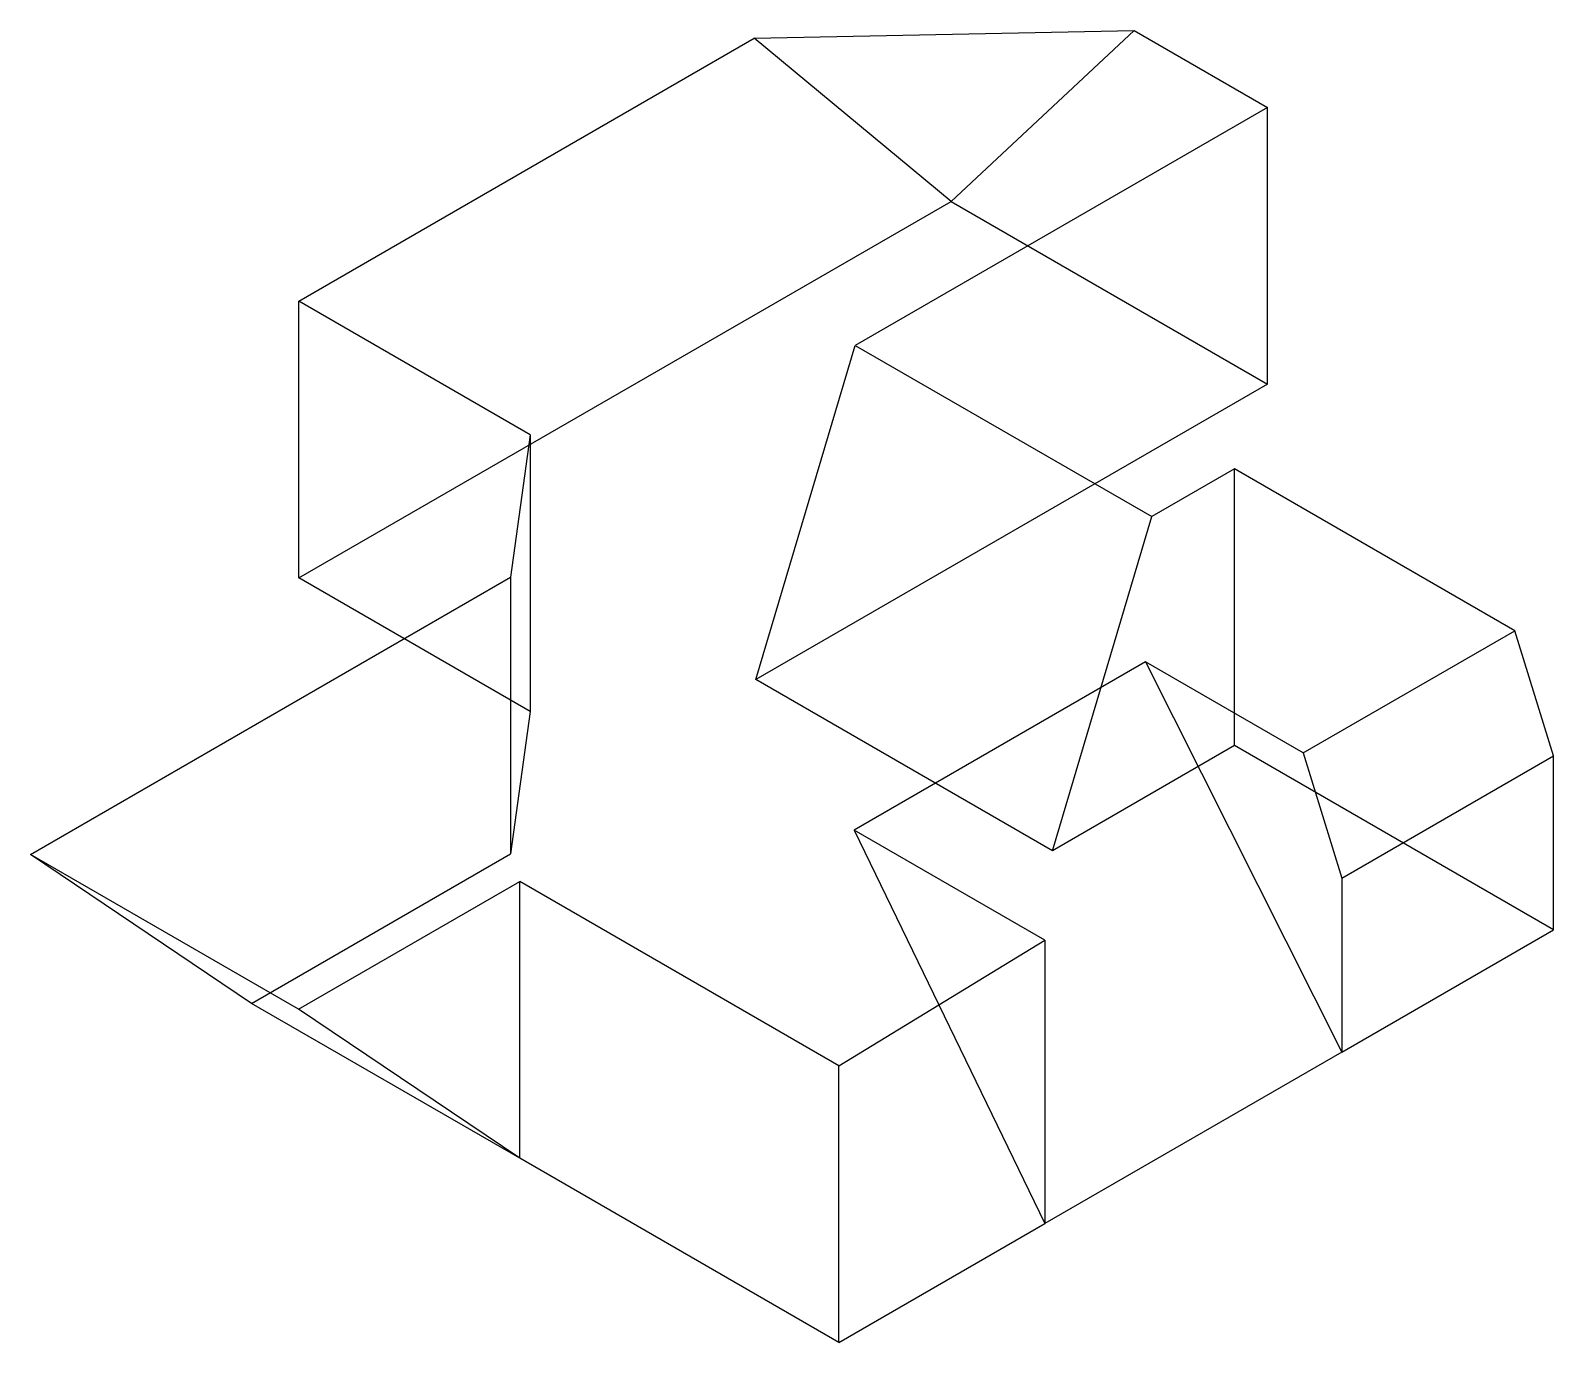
# Model space of a CAD drawing. Extents: x 14 to 368, y 67 to 372.
import ezdxf

# ---------------------------------------------------------------- set-up
doc = ezdxf.new("R2010")
doc.units = 0
doc.layers.get('0').update_dxf_attribs({"linetype": 'CONTINUOUS'})

msp = doc.modelspace()

# ---------------------------------------------------------------- linework, layer by layer
at = {"color": 7}
for p, q in [((182.645357, 369.723061), (270.895499, 371.53505)), ((270.895499, 371.53505), (228.339656, 331.823895)), ((270.895499, 371.53505), (301.839241, 353.669672)), ((76.865237, 308.65088), (182.645357, 369.723061)), ((228.339656, 331.823895), (182.645357, 369.723061)), ((301.839241, 353.669672), (206.075816, 298.380633)), ((301.839241, 289.38889), (301.839241, 353.669672)), ((76.865237, 244.370098), (228.339656, 331.823895)), ((228.339656, 331.823895), (301.839241, 289.38889)), ((76.865237, 244.370098), (76.865237, 308.65088)), ((130.588381, 277.633809), (76.865237, 308.65088)), ((183.021365, 220.789358), (206.075816, 298.380633)), ((206.075816, 298.380633), (274.958846, 258.610997)), ((301.839241, 289.38889), (183.021365, 220.789358)), ((130.588381, 277.633809), (126.012918, 244.541202)), ((130.588381, 277.633809), (130.588381, 213.353027)), ((294.173284, 269.704458), (274.958846, 258.610997)), ((294.173284, 205.423676), (294.173284, 269.704458)), ((359.277338, 232.116615), (294.173284, 269.704458)), ((251.904395, 181.019722), (274.958846, 258.610997)), ((14.494996, 180.156299), (126.012918, 244.541202)), ((130.588381, 213.353027), (76.865237, 244.370098)), ((126.012918, 244.541202), (126.012918, 180.26042)), ((310.110586, 203.730178), (359.277338, 232.116615)), ((368.299923, 203.050863), (359.277338, 232.116615)), ((273.501198, 224.866618), (205.81369, 185.787217)), ((310.110586, 203.730178), (273.501198, 224.866618)), ((273.501198, 224.866618), (319.133171, 134.240204)), ((251.904395, 181.019722), (183.021365, 220.789358)), ((130.588381, 213.353027), (126.012918, 180.26042)), ((294.173284, 205.423676), (251.904395, 181.019722)), ((368.299923, 162.626642), (294.173284, 205.423676)), ((310.110586, 203.730178), (319.133171, 174.664426)), ((319.133171, 174.664426), (368.299923, 203.050863)), ((368.299923, 162.626642), (368.299923, 203.050863)), ((250.123286, 160.20506), (205.81369, 185.787217)), ((205.81369, 185.787217), (250.123286, 94.397328)), ((76.783159, 144.194211), (14.494996, 180.156299)), ((65.864109, 145.533489), (14.494996, 180.156299)), ((65.864109, 145.533489), (126.012918, 180.26042)), ((76.783159, 144.194211), (128.152273, 173.852182)), ((128.152273, 109.571401), (128.152273, 173.852182)), ((202.278913, 131.055147), (128.152273, 173.852182)), ((319.133171, 174.664426), (319.133171, 134.240204)), ((202.278913, 131.055147), (250.123286, 160.20506)), ((250.123286, 160.20506), (250.123286, 94.397328)), ((319.133171, 134.240204), (368.299923, 162.626642)), ((128.152273, 109.571401), (65.864109, 145.533489)), ((128.152273, 109.571401), (76.783159, 144.194211)), ((202.278913, 66.774365), (202.278913, 131.055147)), ((319.133171, 134.240204), (250.123286, 94.397328)), ((202.278913, 66.774365), (128.152273, 109.571401)), ((202.278913, 66.774365), (250.123286, 94.397328))]:
    msp.add_line(p, q, dxfattribs=at)

doc.saveas('drawing.dxf')
